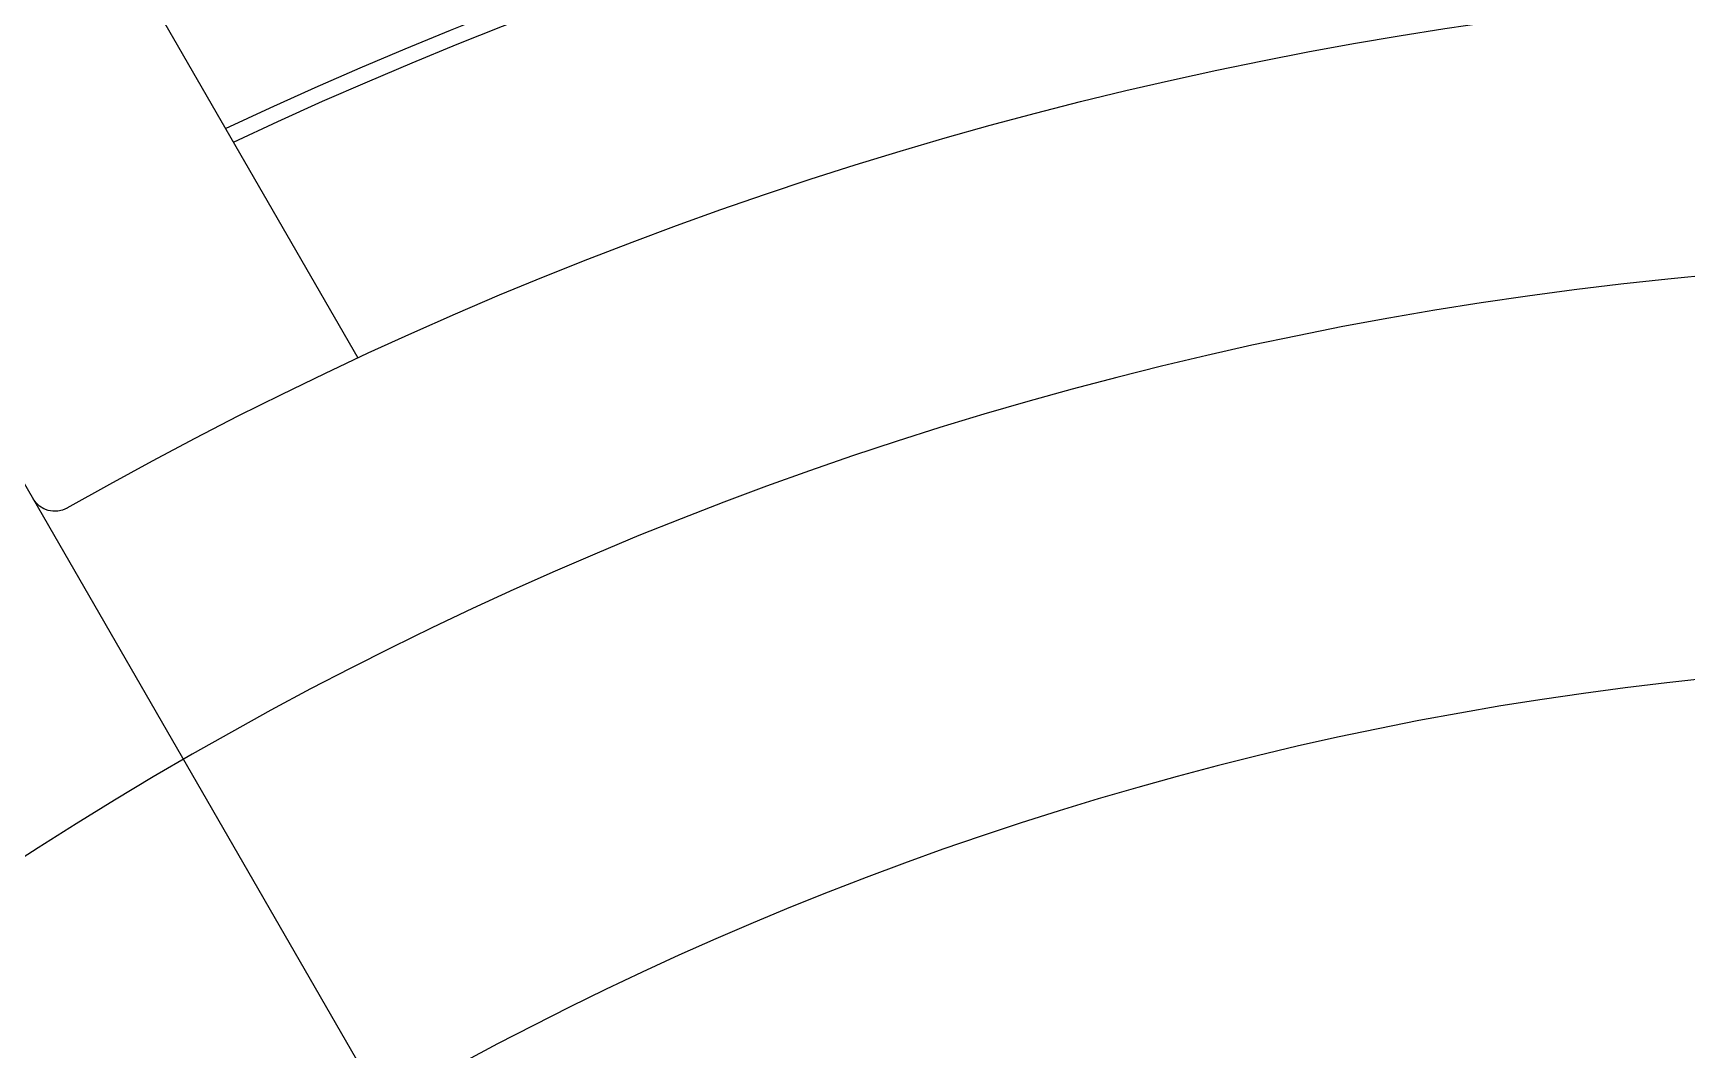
# Model space of a CAD drawing. Header units: millimetres. Extents: x -62354 to 129108, y -71259 to 35407.
# Drawn here: x -25667.9 to -25602.1, y 18609.7 to 18650.1 of the extents above; entities that cross this region are included whole.
import ezdxf

# ---------------------------------------------------------------- set-up
doc = ezdxf.new("R2010")
doc.units = ezdxf.units.MM
doc.header["$MEASUREMENT"] = 0
doc.layers.add('1st FL Layout xrf$0$CR-Machine', color=7, linetype='Continuous', transparency=0.5)

# ---------------------------------------------------------------- blocks, each defined once
blk = doc.blocks.new('1st FL Layout xrf$0$kjdfhkjhwiuer2343434243')
at = {"color": 253}
blk.add_line((-2768.082, 1702.369), (-2403.65, 1491.965), dxfattribs=at)
blk.add_line((-2413.888, 1514.041), (-2441.268, 1529.849))
blk.add_circle((-2585.866, 1597.167), 148.5)
blk.add_circle((-2585.866, 1597.167), 132.535, dxfattribs=at)
for centre, radius, start, end in [((-2585.866, 1597.167), 170, 334.72383, 137.08358), ((-2585.866, 1597.167), 169.379, 334.74119, 137.03537), ((-2446.372, 1517.784), 1, 150.35699, 240)]:
    blk.add_arc(centre, radius, start, end)
blk.add_arc((-2585.866, 1597.167), 159.5, 330.35699, 140.67734, dxfattribs=at)
blk = doc.blocks.new('1st FL Layout xrf')
at = {"layer": '1st FL Layout xrf$0$CR-Machine', "xscale": -1, "rotation": 270}
blk.add_blockref('1st FL Layout xrf$0$kjdfhkjhwiuer2343434243', (-27184.862, 21078.485), dxfattribs=at)

msp = doc.modelspace()

# ---------------------------------------------------------------- block references
msp.add_blockref('1st FL Layout xrf', (0, 0))

doc.saveas('drawing.dxf')
